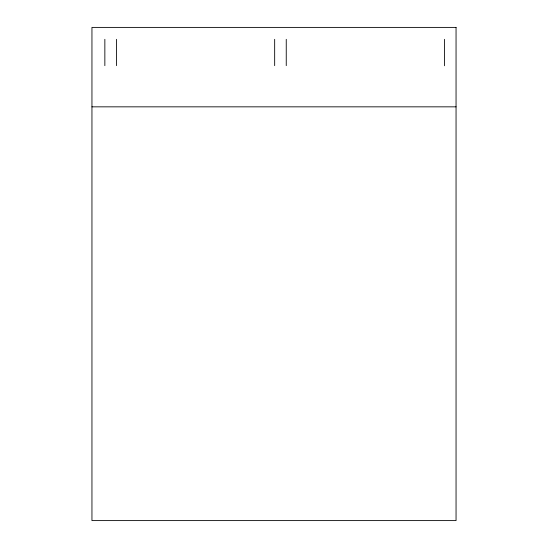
<?xml version="1.0" encoding="UTF-8"?>
<svg xmlns="http://www.w3.org/2000/svg" width="548" height="548" viewBox="0 0 548 548"><rect width="100%" height="100%" fill="white"/><g stroke="black" fill="none" stroke-linecap="round" stroke-linejoin="round"><path stroke-width="0.82" d="M91.948 106.839L456.052 106.839M444.469 39.319L444.469 65.76M286.248 39.319L286.248 65.657M274.664 39.319L274.664 65.657M116.443 39.319L116.443 65.657M104.853 39.319L104.853 65.657M456.052 27.4L91.948 27.4L91.948 520.6L456.052 520.6L456.052 27.4"/></g></svg>
